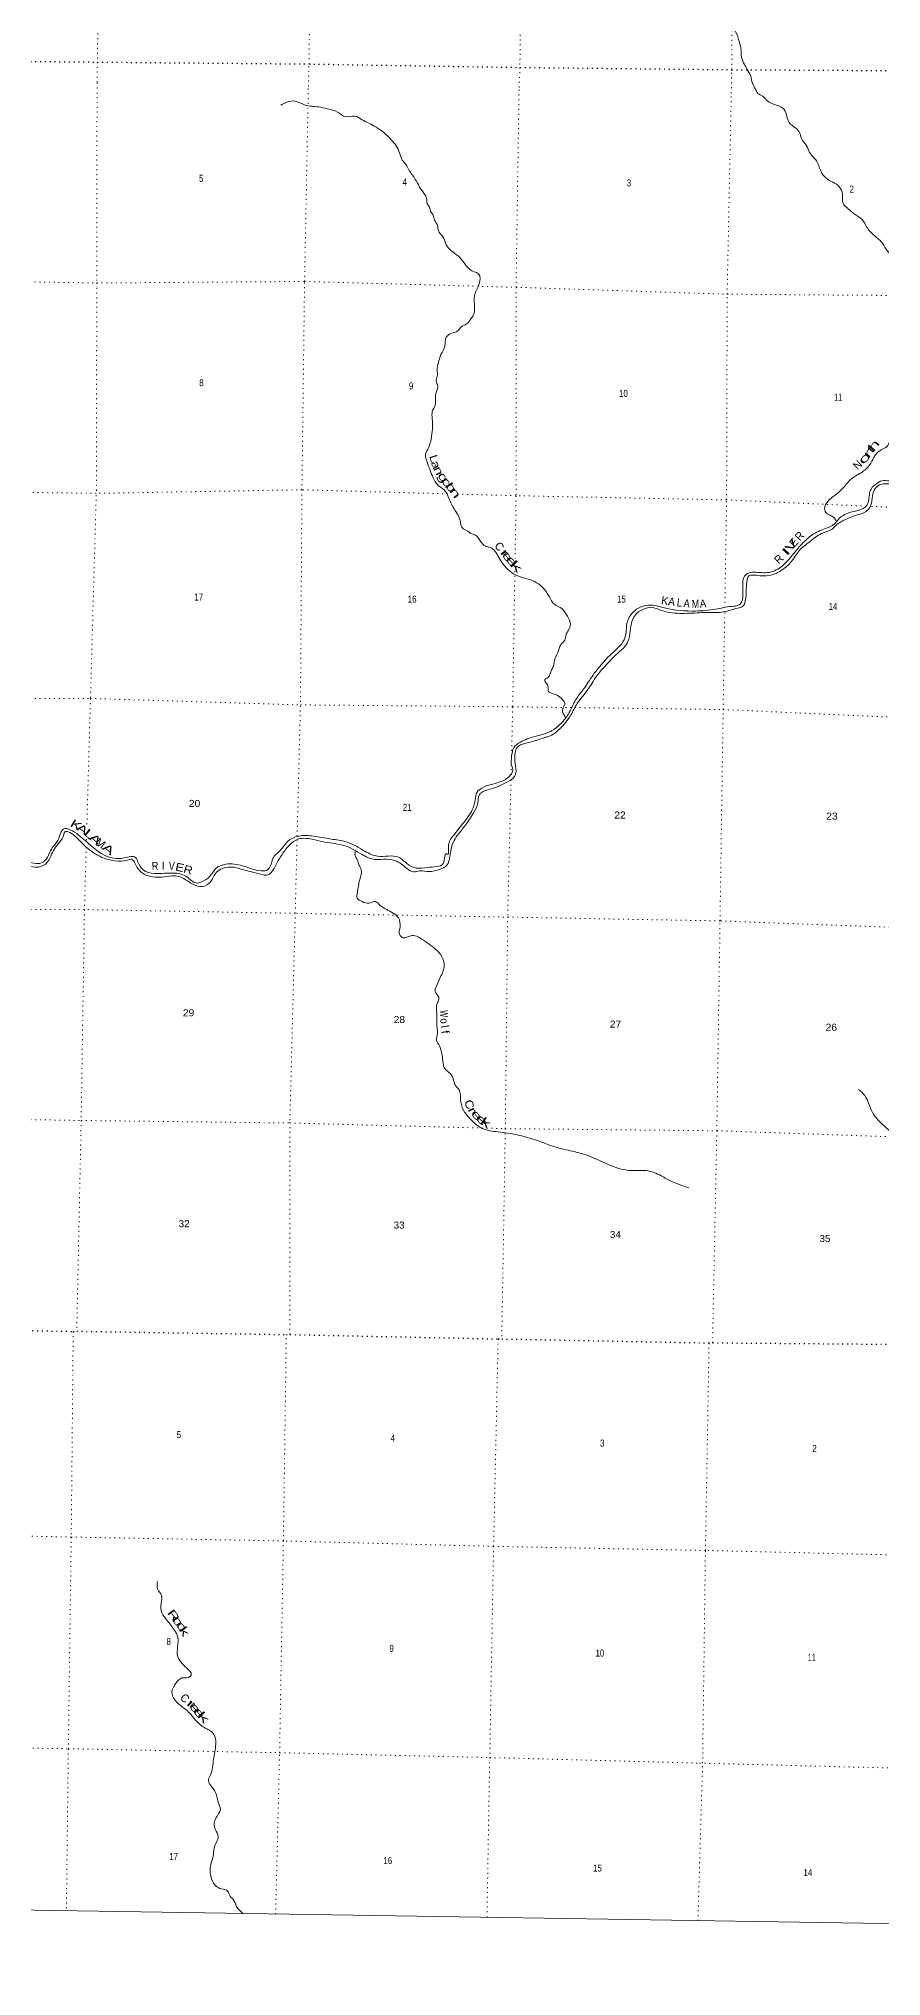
# Model space of a CAD drawing. Header units: feet. Extents: x -509309 to -252658, y -547785 to -360805.
# Drawn here: x -375520 to -354473, y -547785 to -499368 of the extents above; entities that cross this region are included whole.
import ezdxf
from ezdxf.enums import TextEntityAlignment as Align

# ---------------------------------------------------------------- set-up
doc = ezdxf.new("R2010")
doc.units = ezdxf.units.FT
doc.header["$LTSCALE"] = 80
doc.linetypes.add('DOTTED', pattern=[1.5, 0.3, -1.2])
for name, color, linetype, lineweight in [('39', 7, 'Continuous', 13), ('4', 7, 'Continuous', 13), ('6', 7, 'DOTTED', 25), ('7', 7, 'DOTTED', 13)]:
    doc.layers.add(name, color=color, linetype=linetype, lineweight=lineweight)
doc.layers.add('41', color=7, linetype='Continuous')

msp = doc.modelspace()

# ---------------------------------------------------------------- linework, layer by layer
at = {"layer": '39'}
for points in [[(-356286.21, -486488.7), (-356438.67, -486755.43), (-356568.68, -486859.85), (-356611.98, -486937.49), (-356737.17, -487124.32), (-356782.09, -487312.39), (-356779.34, -487398.79), (-356666.03, -487611.42), (-356624.47, -487788.79), (-356590, -487901.79), (-356491.71, -488043.9), (-356271.59, -488091.51), (-356122.16, -488168.14), (-356057.11, -488249.48), (-355958.2, -488349.42), (-355891.62, -488462.92), (-355901.59, -488595.31), (-355898.99, -488691.75), (-355953.91, -488741.1), (-355893.85, -488888.63), (-355785.29, -489014.83), (-355694.77, -489138.75), (-355701.61, -489331.43), (-355771.94, -489609.48), (-355904.19, -489866.49), (-356091.36, -490172.84), (-356162.55, -490236), (-356180.49, -490364.24), (-356192.2, -490478.53), (-356307.19, -490516.91), (-356622.43, -490522.04), (-356804.62, -490625.64), (-357083.62, -490759.87), (-357322.26, -491017.22), (-357530.48, -491252.96), (-357790.32, -491313.18), (-357943.71, -491369.03), (-358050.04, -491501.93), (-358094.55, -491798.46), (-358280.25, -492004.42), (-358446.79, -492136.38), (-358465.12, -492290.73), (-358535.15, -492412.14), (-358617.26, -492535.38), (-358701.19, -492646.53), (-358856.2, -492812.81), (-359117.86, -493134.07), (-359381.51, -493316.73), (-359715.17, -493345.68), (-359901.52, -493322.7), (-360014.65, -493371.14), (-360060.31, -493472.85), (-359949.18, -493560.94), (-359863.23, -493722.93), (-359876.54, -493945.64), (-359905.16, -494117.9), (-359967.79, -494418.17), (-360026.4, -494581.93), (-360160.42, -494822.84), (-360214.69, -494964.58), (-360083.88, -495215.64), (-359751.3, -495534.1), (-359600.81, -495811.57), (-359546.73, -495957.01), (-359570.34, -496197.63), (-359526.24, -496338.89), (-359484.89, -496530.32), (-359404.25, -496780.6), (-359209.92, -497080.84), (-359078.73, -497169.24), (-358865.04, -497244.86), (-358759.76, -497457.37), (-358772.92, -497806.6), (-358807.77, -497992.82), (-358714.35, -498193.09), (-358674.94, -498380.47), (-358672.91, -498378.49), (-358654.9, -498655.91), (-358619.95, -498873.34), (-358508.83, -498961.43), (-358301.34, -499049.01), (-358150.11, -499139.72), (-358037.24, -499382.47), (-357978.29, -499606.3), (-357963.59, -499835.47), (-357889.86, -500009.33), (-357823.42, -500132.86), (-357733.6, -500304.96), (-357690.01, -500480.36), (-357617.87, -500626.07), (-357560.25, -500735.91)], [(-369474.12, -501023.92), (-369124.68, -500925.05), (-368862.32, -501024.54), (-368535.54, -501072.12), (-368305.06, -501119.28), (-368056.65, -501198.63), (-367874.57, -501309.82), (-367621.79, -501302.88), (-367453.62, -501381.89), (-367093.35, -501576.15), (-366713.52, -501890.94), (-366504.25, -502221.05), (-366440.79, -502397.98), (-366342.99, -502516.83), (-366273.3, -502643.6), (-366113.81, -502881.16), (-366010.26, -503066.28), (-365896.6, -503229.37), (-365828.97, -503370.18), (-365815.42, -503488.68), (-365761.61, -503573.22), (-365729.97, -503683.76), (-365666.16, -503776.38), (-365632.56, -503898.97), (-365566.84, -504013.68), (-365527.41, -504180.46), (-365461.58, -504271.08), (-365399.77, -504359.67), (-365340.24, -504518.51), (-365178.49, -504695.86), (-364992.55, -504845.2), (-364753.02, -505131.28), (-364642.94, -505189.97), (-364532.83, -505244.64), (-364517.82, -505495.63), (-364608.94, -505702.01), (-364643.58, -505834.34), (-364632.44, -506051.19), (-364677.6, -506301.92), (-364742.15, -506387.96), (-364798.66, -506472.03), (-364943.42, -506553.71), (-365054.22, -506669.67), (-365220.98, -506733.19), (-365341.73, -506829.02), (-365376.73, -507047.68), (-365471.88, -507260.05), (-365542.97, -507472.53), (-365569.78, -507651.08), (-365564.38, -507801.66), (-365590.96, -507923.99), (-365553.32, -508038.58), (-365604.28, -508235.08), (-365617.5, -508524.09), (-365688.35, -508680.36), (-365689.08, -508857.01), (-365717.26, -509368.78), (-365776.29, -509577.29), (-365857.24, -509749.58), (-365815.92, -509944.48), (-365744.54, -510147.53), (-365665.11, -510342.59), (-365551.5, -510519.73), (-365400.38, -510635.94), (-365272.01, -510846.13), (-365168.64, -511073.41), (-365001.42, -511385.28), (-364918.12, -511614.48), (-364784, -511683.31), (-364728.03, -511729.72), (-364623.88, -511768.31), (-364476.13, -511935.56), (-364372.26, -512042.4), (-364240.03, -512081.11), (-364026.41, -512328.94), (-363771.01, -512657.24), (-363528.87, -512798.8), (-363214.35, -512898.51), (-362966.21, -513044.11), (-362764.73, -513315.98), (-362635.1, -513499.21), (-362451.01, -513608.4), (-362315.38, -513797.68), (-362239.99, -513998.74), (-362286.72, -514145.08), (-362345.37, -514259.25), (-362382.03, -514395.6), (-362480.8, -514511.6), (-362549.79, -514702.01), (-362620.59, -514846.24), (-362661.57, -515054.83)], [(-357560.25, -500735.91), (-357433.61, -500804.68), (-357303.75, -500931.7), (-357019.41, -501053.37), (-356869.48, -501178.47), (-356802.23, -501409.61), (-356644.44, -501574.9), (-356520.55, -501689.85), (-356465.09, -501860.72), (-356337.47, -502045.95), (-356261.92, -502210.88), (-356090.28, -502422.4), (-355977.04, -502687.86), (-355865.33, -502838.9), (-355515.25, -503073.26), (-355441.75, -503246.21), (-355426.66, -503479.14), (-355308.85, -503610.12), (-355152.92, -503741.27), (-354950.92, -503886.68), (-354829.36, -504081.92), (-354743.57, -504192.69), (-354443.85, -504479.03), (-354316.29, -504676.31), (-354122.62, -504895.94), (-354119.66, -505152.9), (-354078.58, -505406.01), (-353973.26, -505647.35), (-353928.1, -505884.42), (-353836.51, -506051.43), (-353588.55, -506239.18), (-353496.73, -506349.99), (-353511.51, -506528.58), (-353584.42, -506698.9), (-353689.34, -506846.99), (-353685.93, -506993.55), (-353666.57, -507162.25), (-353701.53, -507370.87), (-353754.46, -507559.34), (-353833.3, -507707.55), (-353940.03, -507809.47), (-354065.28, -508023.72), (-354093.98, -508172.15), (-354140.66, -508304.44), (-354159.27, -508438.85), (-354078.31, -508750.35), (-354107.26, -508961), (-354230.84, -509257.56), (-354332.36, -509556.23), (-354463.07, -509633.96), (-354632.21, -509789.81), (-354735.26, -509972.04), (-354944.79, -510191.95), (-355214.28, -510361.42), (-355409.73, -510575.37), (-355574.86, -510731.24), (-355772.1, -510890.99), (-355885.15, -511065.14), (-355853.65, -511209.81), (-355707.58, -511296.76), (-355635.62, -511359.3), (-355590.29, -511437.77)], [(-349593.75, -508802.98), (-349792.4, -508937.39), (-349983.53, -509075.08), (-350252.06, -509011.7), (-350616.76, -508919.8), (-350963.47, -508842.02), (-351104.07, -508885.58), (-351122.46, -508967.81), (-351092.62, -509030.17), (-351139.21, -509140.37), (-351400.5, -509265.72), (-351687.21, -509232.36), (-352030.58, -509317.21), (-352321.85, -509418.33), (-352416.6, -509532.35), (-352503.65, -509724.68), (-352738.68, -509805.98), (-353071.59, -509788.49), (-353582.98, -509758.18), (-353775.89, -509841.67), (-353969.23, -510029.53), (-354035.94, -510153.7), (-354127.02, -510352.04), (-354225.58, -510415.86), (-354410.08, -510405.03), (-354570.83, -510472.59), (-354727.9, -510620.46), (-354770.57, -510752.76), (-354797.46, -510949.37), (-354876.2, -511073.5), (-355117.31, -511170.82), (-355521.27, -511355.77), (-355640.18, -511491.77), (-355863.31, -511607.24), (-356202.98, -511768.37), (-356428.46, -511966.14), (-356686.45, -512266.14), (-356940.32, -512538.05), (-357269.97, -512703.25), (-357649.07, -512697.61), (-357813.68, -512729.02), (-357904.37, -512831.01), (-357931.23, -513021.59), (-357930.13, -513242.41), (-357954.97, -513426.99), (-358021.51, -513511.01), (-358214.26, -513554.35), (-358609.71, -513622.91), (-359109.37, -513668.94), (-359887.36, -513591.32), (-360284.24, -513521.36), (-360557.41, -513608.51), (-360748.71, -513788.35), (-360819.57, -513946.63), (-360859.09, -514287.72), (-360956.19, -514486.04), (-361228.08, -514751.85), (-361504.13, -515051.78), (-361673.53, -515269.86), (-361909.66, -515620.14), (-362101.31, -515882.28), (-362291.38, -516250.83), (-362464.79, -516468.89), (-362736.44, -516676.49), (-363148.21, -516809.22), (-363487.77, -516944.26), (-363648.78, -517076.06), (-363706.76, -517304.68), (-363714.7, -517495.32), (-363683.36, -517680.14), (-363727.8, -517754.22), (-363870.76, -517884.09), (-364280.53, -518020.83), (-364501.62, -518126.28), (-364570.1, -518194.23), (-364619.08, -518398.78), (-364758.98, -518759.51), (-365025.18, -519103.64), (-365172.41, -519297.72), (-365277.48, -519483.96), (-365322.67, -519740.71), (-365324.67, -519738.7), (-365413.9, -519975.19), (-365572.69, -520052.79), (-365805.49, -520079.9), (-366090.38, -520090.72), (-366316.61, -519983.35), (-366532.57, -519819.82), (-366785.2, -519790.63), (-367054.02, -519797.51), (-367370.45, -519673.7)], [(-349594.81, -508873.23), (-349788.74, -509023.73), (-349987.83, -509145.32), (-350176.27, -509116.41), (-350542.95, -509018.48), (-350847.44, -508918.8), (-350993.86, -508914.16), (-351030.07, -508940.1), (-351006.26, -509004.44), (-350994.65, -509106.87), (-351159.75, -509256.71), (-351374.86, -509372.22), (-351599.45, -509353.19), (-351926.53, -509381.89), (-352229.81, -509474.93), (-352320.33, -509536.78), (-352367.01, -509667.06), (-352526.05, -509806.89), (-352743.05, -509894.28), (-352865.35, -509877.7), (-353107.98, -509856.58), (-353496.98, -509820.78), (-353715.9, -509888.09), (-353889.07, -510047.94), (-353977.98, -510206.14), (-354044.87, -510374.48), (-354163.62, -510470.32), (-354300.09, -510487.8), (-354468.64, -510499.12), (-354627.55, -510606.84), (-354692.49, -510789.23), (-354737.65, -511037.96), (-354848.55, -511178), (-355103.71, -511277.27), (-355445.32, -511422.34), (-355584.09, -511510.07), (-355702.9, -511621.98), (-355968.15, -511735.26), (-356247.77, -511928.77), (-356525.56, -512164.45), (-356721.26, -512438.63), (-356950.77, -512640.39), (-357196.01, -512765.8), (-357503, -512786.56), (-357713.57, -512773.61), (-357777.83, -512791.4), (-357820.31, -512877.54), (-357845.36, -513114.3), (-357868.66, -513415.31), (-357935.44, -513557.55), (-358059.98, -513599.17), (-358413.4, -513689.99), (-358816.66, -513706.33), (-359324.24, -513726.23), (-359815.56, -513694), (-360049.97, -513624.74), (-360208.24, -513575.89), (-360423.09, -513627.15), (-360616.21, -513760.82), (-360695.07, -513915.05), (-360737.99, -514107.58), (-360781.19, -514368.35), (-360862.1, -514532.61), (-361061.49, -514726.47), (-361379.77, -515052.31), (-361587.39, -515298.33), (-361807.45, -515640.65), (-362067.59, -515976.77), (-362225.23, -516261.15), (-362509.54, -516619.25), (-362783.1, -516802.76), (-362825.28, -516816.63), (-363132.59, -516913.67), (-363381.59, -516978.84), (-363572.57, -517080.4), (-363619.26, -517214.69), (-363626.12, -517419.42), (-363597.05, -517666.45), (-363635.73, -517804.8), (-363824.87, -517944.5), (-364240.83, -518123.38), (-364467.85, -518208.72), (-364518.25, -518268.73), (-364549.15, -518465.32), (-364660.49, -518711.75), (-364868.41, -519030.04), (-365057.96, -519270.11), (-365167.03, -519454.32), (-365250.7, -519799.24), (-365321.82, -520021.75), (-365498.78, -520127.38)], [(-362661.57, -515054.83), (-362708.04, -515136.94), (-362742.55, -515237.16), (-362774.94, -515307.28), (-362819.22, -515343.22), (-362873.54, -515383.13), (-362865.74, -515437.37), (-362799.97, -515540.03), (-362786.51, -515682.61), (-362708.45, -515723.09), (-362566.23, -515771.88), (-362436.3, -515882.85), (-362378.51, -515975.44), (-362402.88, -516047.6), (-362435.45, -516163.89), (-362415.68, -516234.23), (-362365.85, -516310.73), (-362348.24, -516332.05)], [(-365498.78, -520127.38), (-365775.81, -520178.39), (-365992.39, -520163.4), (-366158.97, -520184.77), (-366457.06, -519992.78), (-366627.2, -519903.73), (-366905.88, -519870.41), (-367124.57, -519879.51), (-367441, -519755.7), (-367867.36, -519537.06), (-368376.48, -519442.53), (-368849.5, -519350.17), (-369046.15, -519367.39), (-369249.34, -519511.05), (-369442.91, -519753.11), (-369588.35, -520001.4), (-369705.49, -520193.61), (-369824.15, -520269.38), (-369912.38, -520260.97), (-370136.82, -520205.81), (-370517.52, -520103.8), (-370645.78, -520073.14), (-370788.2, -520072.53), (-370972.94, -520119.91), (-371103.77, -520227.75), (-371228.97, -520431.97), (-371438.1, -520555.53), (-371672.54, -520494.3), (-372030.8, -520300.04), (-372329.71, -520304.78), (-372782.97, -520286.77), (-373029.03, -520123.12), (-373140.54, -519923.91), (-373196.5, -519873.48), (-373306.91, -519893.08), (-373607.88, -519913.87), (-373884.42, -519846.43), (-374302.63, -519595.72), (-374628.32, -519285.18), (-374788.39, -519188.13), (-374868.62, -519185.78), (-374892.96, -519249.91), (-375004.1, -519448.17), (-375129.14, -519610.23), (-375220.17, -519796.53), (-375337.25, -519976.69), (-375457.91, -520048.44), (-375754.8, -520051.18), (-375965.33, -520030.2), (-376043.74, -520072.02), (-376289.15, -520239.58), (-376522.78, -520469.43), (-376822.95, -520781.3), (-377012.31, -520975.2), (-377236.04, -521235.2), (-377493.35, -521370.6), (-377693.88, -521355.68), (-377859.63, -521174.3), (-378107.08, -520862.09), (-378350.46, -520535.85), (-378712.24, -520221.14), (-379072.52, -520028.89), (-379319.1, -519993.7), (-379453.83, -520075.43), (-379514.53, -520201.63), (-379633.92, -520454.05), (-379833.11, -520599.73), (-379990.21, -520755.64), (-380159.55, -520959.66), (-380336.37, -521031.17), (-380614.92, -520965.74), (-380818.77, -520782.19), (-381000.36, -520550.55), (-381140.42, -520463.63), (-381266.61, -520420.94), (-381421.11, -520430.31), (-381477.23, -520420.03), (-381572.35, -520413.75)], [(-367370.45, -519673.7), (-367806.81, -519446.99), (-368161.57, -519375.21), (-368612.59, -519301), (-368985.64, -519287.35), (-369274.98, -519404.55), (-369488.62, -519650.54), (-369672, -519854.5), (-369728.92, -520036.93), (-369831.68, -520148.91), (-369962.12, -520162.4), (-370432.99, -520033.91), (-370848.06, -519995.99), (-371097.24, -520105.33), (-371204.14, -520247.39), (-371395.4, -520415.19), (-371590.18, -520464.54), (-371830.24, -520306.93), (-372229.05, -520216.89), (-372640.3, -520225.16), (-372910.75, -520139.69), (-373050.27, -519922.29), (-373126.02, -519807.54), (-373260.44, -519812.98), (-373583.57, -519855.76), (-373854.07, -519782.33), (-374523.94, -519267.56), (-374740.03, -519134.14), (-374884.36, -519109.43), (-374956.89, -519187.41), (-375044.03, -519401.83), (-375205.38, -519615.93), (-375300.49, -519816.26), (-375451.54, -519964.16), (-375640.13, -519971.37), (-376013.05, -519927.62), (-376204.19, -520067.31), (-376542.41, -520364.96), (-376762.12, -520622.97), (-377029.82, -520844.64), (-377193.22, -521066.76), (-377438.81, -521278.49), (-377627.47, -521301.77), (-377819.3, -521122.29), (-378056.6, -520782.01), (-378415.91, -520354.9), (-378785.8, -520060.23), (-379142.31, -519928.22), (-379393.16, -519955.24), (-379519.81, -520020.94), (-379606.84, -520211.27), (-379727.97, -520397.44), (-379939.28, -520565.15), (-380154.89, -520803.11), (-380348.04, -520942.79), (-380580.52, -520893.62), (-380792.22, -520665.87), (-381025.89, -520417.96), (-381236.14, -520326.72), (-381388.69, -520352.16), (-381504.96, -520333.59), (-381533.65, -520334.44), (-381571.11, -520330.87)], [(-367607.38, -519660.05), (-367617.61, -519777.02), (-367557.91, -519893.7), (-367520.27, -520008.29), (-367466.63, -520134.98), (-367501.75, -520381.74), (-367561.25, -520704.68), (-367561.82, -520843.19), (-367443.82, -520930.01), (-367275.49, -520968.88), (-367110.83, -520927.43), (-366998.87, -521018.24), (-366828.82, -521129.38), (-366536.81, -521337.4), (-366493.61, -521562.41), (-366508.4, -521745.02), (-366488.48, -521779.24), (-366422.51, -521833.72), (-366223.71, -521782.38), (-365959.28, -521865.82), (-365769.24, -521993.11), (-365449.58, -522307.63), (-365390.28, -522520.67), (-365489.82, -522823.36), (-365595.11, -523061.79), (-365615.64, -523176.13), (-365539.91, -523296.89), (-365522.02, -523337.12), (-365560.61, -523453.38), (-365575.85, -523744.39), (-365576.64, -523935.09), (-365563.43, -524137.89), (-365563.93, -524260.34), (-365586.43, -524364.63), (-365528.83, -524503.39), (-365424.24, -524923.39), (-365380.81, -525092.2), (-365236.96, -525233.33), (-365157.38, -525392.26), (-365123.72, -525498.8), (-365019.97, -525635.75), (-364980.94, -525898.88), (-364899.77, -526160.19), (-364714.56, -526386.63), (-364589.68, -526503.74), (-364556.27, -526529.03), (-364440.21, -526597.78), (-364047.4, -526683.78), (-363566.29, -526760.12), (-363119.48, -526884.49), (-362498.52, -527099.94), (-362093.69, -527188), (-361600.93, -527358.74), (-361050.27, -527593.97), (-360689.45, -527653.73), (-360340.41, -527653.23), (-359969.85, -527783.29), (-359705.65, -527924.95), (-359455.32, -528024.39), (-359283.06, -528085.35)], [(-355044.42, -525622.42), (-354886.58, -525775.66), (-354691.75, -526202.07), (-354544.12, -526397.42), (-354142.4, -526756.46), (-353914.36, -526910.01), (-353651.77, -526955.3), (-353245.18, -527105.59), (-353062.97, -527184.67), (-353067.51, -527313.12), (-353012.09, -527494.03), (-352842.1, -527619.21), (-352744.62, -527816.36), (-352735.37, -528005.09), (-352683.78, -528141.82), (-352579.88, -528242.64), (-352459.63, -528267.24), (-352151.06, -528350.87), (-351857.15, -528584.99), (-351509.03, -528807.31), (-351236.89, -528969.07), (-351008.46, -529028.26), (-350856.9, -529245.71), (-350668.91, -529383.03), (-350411.88, -529317.89), (-350211.31, -529322.76), (-350087.42, -529439.73), (-349961.69, -529594.84), (-349909.68, -529685.19)], [(-372550.67, -537920.79), (-372547.47, -538117.53), (-372451.8, -538268.5), (-372462.65, -538467.18), (-372447.56, -538700.11), (-372317.94, -538885.34), (-372130.43, -539141.09), (-372048.88, -539308.05), (-372046.87, -539793.85), (-371937.26, -539968.97), (-371793.43, -540114.12), (-371709.68, -540234.93), (-371733.99, -540293.04), (-371942.76, -540330.28), (-372103.83, -540474.12), (-372194.95, -540682.5), (-372127.53, -540871.48), (-371813.73, -541147.85), (-371468.22, -541514.68), (-371322.16, -541605.64), (-371218.07, -541658.28), (-371120.34, -541795.2), (-371099.08, -541992.02), (-371152.76, -542361.15), (-371234.66, -542764.29), (-371281.38, -542906.61), (-371201.69, -543039.44), (-371084.2, -543248.72), (-371026.9, -543461.75), (-370983.41, -543616.5), (-371025.96, -543718.7), (-371139.43, -543997.24), (-371111.81, -544109.77), (-371034.33, -544290.77), (-371115.44, -544503.21), (-371170.91, -544820.14), (-371231.98, -545038.68), (-371201.19, -545353.98), (-371079.6, -545541.19), (-370959.48, -545599.92), (-370801.24, -545654.8), (-370737.58, -545783.55), (-370663.69, -545864.16), (-370578.18, -546045.2), (-370514.33, -546127.77), (-370411.34, -546221.83)]]:
    msp.add_spline(points, degree=3, dxfattribs=at)
at = {"layer": '4'}
msp.add_lwpolyline([(-505285.47, -360804.75), (-473709.75, -361478.07), (-442133.15, -362107.95), (-410555.71, -362694.39), (-378977.49, -363237.41), (-347398.54, -363736.98), (-315818.95, -364193.12), (-284238.76, -364605.82), (-252658.03, -364975.08), (-254669.8, -547785.08), (-286501.98, -547412.88), (-318333.63, -546996.89), (-350164.67, -546537.13), (-381995.06, -546033.57), (-413824.72, -545486.23), (-445653.6, -544895.12), (-477481.62, -544260.22), (-509308.75, -543581.54)], close=True, dxfattribs=at)
msp.add_lwpolyline([(-505285.47, -360804.75), (-473709.75, -361478.07), (-442133.15, -362107.95), (-410555.71, -362694.39), (-378977.49, -363237.41), (-347398.54, -363736.98), (-315818.95, -364193.12), (-284238.76, -364605.82), (-252658.03, -364975.08), (-254669.8, -547785.08), (-286501.98, -547412.88), (-318333.63, -546996.89), (-350164.67, -546537.13), (-381995.06, -546033.57), (-413824.72, -545486.23), (-445653.6, -544895.12), (-477481.62, -544260.22), (-509308.75, -543581.54)], close=True, dxfattribs=at)
at = {"layer": '6'}
for points in [[(-381228.57, -499814.5), (-379086.74, -499902.27), (-374056.83, -499950.44), (-368767.96, -499998.64), (-363499.72, -500084.66), (-358210.97, -500140.89), (-352959.97, -500170.42), (-349463.44, -500196.26)], [(-379520.23, -531574.6), (-374659.47, -531671.94), (-374571.21, -531666.27), (-369335.39, -531749.02), (-369245.15, -531749.38), (-364043.51, -531858.09), (-363953.27, -531858.44), (-358783.69, -531959), (-358687.41, -531955.36), (-353495.55, -531997.8), (-353395.25, -531990.17), (-349945.11, -532027.2)]]:
    msp.add_lwpolyline(points, dxfattribs=at)
at = {"layer": '7'}
for p, q in [((-363714.58, -517499.99), (-363720.4, -517745.51)), ((-374328.41, -519368.27), (-374329.78, -519416.35))]:
    msp.add_line(p, q, dxfattribs=at)
for points in [[(-363284.7, -468749.4), (-363288.08, -473492.82), (-363333.76, -478793.86), (-363384.5, -484165.12), (-363423.52, -489422.09), (-363452.91, -494707.32), (-363499.72, -500084.66), (-363521.3, -500641.43)], [(-358219.24, -500724.28), (-358208.9, -500136.9), (-358165.98, -494729.34), (-358102.84, -489470.74), (-358056.05, -484252.08), (-358011.01, -478995.21), (-357965.74, -473585.71), (-357959.5, -468920.66)], [(-368785.12, -500557.98), (-368767.96, -499998.64), (-368708.96, -494748), (-368703.27, -494633.62), (-368655.01, -489431.02), (-368661.3, -489312.44), (-368593.44, -484278.83), (-368582.82, -484102.27), (-368563.84, -478842.98), (-368545.66, -478698.67), (-368464.2, -473422.28)], [(-373958.58, -491536.27), (-373985.43, -494675.9), (-374056.83, -499950.44), (-374064.45, -500473.08)], [(-374064.39, -500468.82), (-374070.26, -505471.23), (-374081.5, -510653.54), (-374228.17, -515853.47), (-374319.69, -519062.5)], [(-369065.05, -519297.85), (-368981.83, -515940.23), (-368946.07, -510639.6), (-368880.1, -505433.38), (-368785.12, -500557.98)], [(-363521.3, -500641.43), (-363596.38, -505578.54), (-363596.19, -510787.03), (-363621.28, -512357.51)], [(-358380.66, -513584.26), (-358336.38, -510891.96), (-358322.8, -505751.77), (-358219.24, -500724.28)], [(-379103.55, -505391.28), (-374070.26, -505471.23), (-368880.1, -505433.38), (-363596.38, -505578.54), (-358322.8, -505751.77), (-353000.58, -505792.71), (-349547.47, -505748.96)], [(-365301.35, -510740.04), (-368946.07, -510639.6), (-374084.29, -510727.84), (-379057.46, -510658.16)], [(-354844.66, -511048.54), (-358336.38, -510891.96), (-363596.19, -510787.03), (-365091.1, -510745.83)], [(-349627.72, -511052.56), (-353137.22, -511125.11), (-354743.21, -511053.09)], [(-363624.34, -512548.66), (-363680.47, -516061.43), (-363711.3, -517361.47)], [(-358687.41, -531955.36), (-358580.98, -526656.97), (-358500.82, -521412.67), (-358422.53, -516130.22), (-358382.36, -513687.53)], [(-379219.7, -515868.02), (-374228.17, -515853.47), (-368984.62, -516014.53), (-363680.47, -516061.43), (-362205.58, -516080.73)], [(-362129.25, -516081.73), (-358422.53, -516130.22), (-353149.19, -516369.68), (-349707.09, -516297.8)], [(-363723.82, -517889.53), (-363804.73, -521301.55), (-363865.05, -526604.13), (-363953.27, -531858.44)], [(-369245.15, -531749.38), (-369246.26, -526388.29), (-369112.76, -521222.52), (-369066.99, -519375.9)], [(-374334.15, -519569.85), (-374378.63, -521129.61), (-374460.89, -526400), (-374571.21, -531666.27)], [(-349786.22, -521526.85), (-353183.21, -521610.15), (-358500.82, -521412.67), (-369112.76, -521222.52), (-374378.63, -521129.61), (-377134.03, -521117.7)], [(-379448.05, -526318.22), (-374460.89, -526400), (-369249.05, -526462.59), (-363865.05, -526604.13), (-358580.98, -526656.97), (-353796.41, -526820.37)], [(-374659.47, -531671.94), (-374709.14, -536809.99), (-374781.46, -542100.49), (-374830.92, -546150.72)], [(-369603.29, -546234.8), (-369503.58, -542199.46), (-369409.2, -536907.04), (-369335.39, -531749.02)], [(-364043.51, -531858.09), (-364157.53, -537042.05), (-364253.86, -542320.41), (-364322.92, -546318.55)], [(-359053.11, -546400.91), (-358936.03, -542461.69), (-358865.63, -537145.09), (-358775.67, -531961.04)], [(-350025.09, -537312.46), (-353625.94, -537268), (-358865.63, -537145.09), (-364157.53, -537042.05), (-369409.2, -536907.04), (-374709.14, -536809.99), (-379654.1, -536704.29)], [(-379750.48, -541996.7), (-374781.46, -542100.49), (-369503.58, -542199.46), (-364253.86, -542320.41), (-359010.33, -542458.9), (-353698.39, -542594.63), (-350105.52, -542628.31)]]:
    msp.add_lwpolyline(points, dxfattribs=at)

# ---------------------------------------------------------------- texts
at = {"layer": '41'}
for s, rotation, width, p in [('L', 287.34, 1.2, (-365742.6, -509885.02)), ('o', 44.894, 2.05, (-354825.54, -509917.12)), ('r', 50.562, 2, (-354737.79, -509799.78)), ('h', 50.751, 1.9, (-354584.03, -509592.82)), ('t', 51.401, 1.7, (-354657.27, -509692.75)), ('a', 291.934, 1.35, (-365691.22, -510048.84)), ('n', 293.448, 1.4, (-365621.22, -510202.08)), ('g', 302.494, 1.7, (-365500.34, -510380.56)), ('d', 305.01, 1.85, (-365402.21, -510519.45)), ('o', 302.559, 1.55, (-365303.49, -510633.92)), ('n', 306.265, 1.8, (-365197.47, -510773.27)), ('r', 309.609, 2, (-363949.29, -512277.62)), ('e', 306.989, 1.7, (-363886.71, -512369.95)), ('I', 48.032, 2.2, (-356779.94, -512249.61)), ('V', 49.412, 1.75, (-356648.14, -512090.98)), ('e', 310.311, 1.85, (-363781.88, -512486.38)), ('k', 314.603, 2.3, (-363664.98, -512620.38)), ('A', 352.597, 0.95, (-359721.75, -513533)), ('L', 353.882, 0.9, (-359522.35, -513556.54)), ('A', 353.882, 0.9, (-359342.09, -513577.99)), ('M', 1.512, 0.8, (-359112.58, -513590.16)), ('A', 4.488, 0.9, (-358921.08, -513580.64)), ('K', 329.55, 1.5, (-374638.31, -519101.14)), ('A', 327.065, 1.55, (-374483.78, -519201.73)), ('L', 320.949, 1.85, (-374311.5, -519326.98)), ('A', 320.187, 1.75, (-374171.85, -519451.6)), ('A', 323.204, 1.65, (-373839.74, -519698.76)), ('R', 0.766, 0.85, (-372614.15, -520136.88)), ('V', 356.38, 0.85, (-372203.58, -520135.72)), ('E', 348.255, 1.2, (-372018.2, -520172.04)), ('R', 344.394, 1.15, (-371813.15, -520228.65)), ('W', 270.063, 0.7, (-365494.3, -523731.69)), ('o', 278.716, 0.9, (-365485.23, -523926.82)), ('f', 279.988, 1.1, (-365464, -524204.73)), ('C', 293.293, 1.2, (-364853.9, -526036.84)), ('r', 297.642, 1.6, (-364775.57, -526188.63)), ('e', 309.226, 1.8, (-364653.53, -526330.72)), ('e', 315.579, 2, (-364520.16, -526457.56)), ('k', 325.186, 1.85, (-364410, -526533.63)), ('R', 306.321, 1.6, (-372233.01, -538829.17)), ('o', 305.545, 1.65, (-372127.15, -538971.8)), ('c', 307.987, 1.95, (-372028.74, -539102.18)), ('k', 301.883, 1.75, (-371969.79, -539218.41)), ('r', 321.049, 2, (-371776.85, -541049.74)), ('e', 312.883, 1.95, (-371687.23, -541148.95)), ('e', 311.981, 1.9, (-371589.42, -541266.94)), ('k', 312.848, 2.2, (-371481.62, -541381.41))]:
    msp.add_text(s, height=200, rotation=rotation, dxfattribs=dict(at, width=width)).set_placement(p, align=Align.CENTER)
for s, rotation, p in [('N', 43.99, (-354994.19, -510089.61)), ('R', 46.874, (-356442.21, -511863.79)), ('C', 311.911, (-364086.08, -512122.84)), ('E', 49.199, (-356581.19, -512019.31)), ('R', 45.908, (-356961.96, -512440.05)), ('K', 350.919, (-359894.25, -513509.2)), ('M', 323.222, (-374034.85, -519548.56)), ('I', 359.606, (-372410.91, -520133.31)), ('l', 279.632, (-365470.28, -524066.78)), ('C', 317.28, (-371936.84, -540910.73))]:
    msp.add_text(s, height=200, rotation=rotation, dxfattribs=at).set_placement(p, align=Align.CENTER)
at = {"layer": '7'}
for s, width, p in [('5', 0.85, (-371517.75, -502942.89)), ('4', 0.85, (-366432.05, -503033.47)), ('3', 0.85, (-360831.53, -503057.68)), ('2', 0.85, (-355265.87, -503213.64)), ('8', 0.85, (-371510.75, -508051.52)), ('9', 0.85, (-366273.32, -508131.14)), ('10', 0.85, (-361024.43, -508317.78)), ('11', 0.65, (-355650.59, -508414.73)), ('17', 0.85, (-371633.27, -513406.63)), ('16', 0.85, (-366303.65, -513457.93)), ('15', 0.85, (-361075.53, -513456.36)), ('14', 0.85, (-355789.78, -513641.21)), ('20', 1.1, (-371771.2, -518563.82)), ('21', 0.85, (-366426.21, -518663.6)), ('22', 1.1, (-361142.97, -518853.48)), ('23', 1.1, (-355848.04, -518882.05)), ('29', 1.1, (-371920.23, -523796.11)), ('28', 1.1, (-366653.88, -523965.13)), ('27', 1.1, (-361253.39, -524078.28)), ('26', 1.1, (-355864.25, -524156.8)), ('32', 1.05, (-372026.31, -529065.95)), ('33', 1.05, (-366654.06, -529100.59)), ('34', 1.05, (-361251.47, -529337.61)), ('35', 1.05, (-356016.29, -529437.63)), ('5', 0.85, (-372075.75, -534337.67)), ('4', 0.85, (-366732.32, -534426.19)), ('3', 0.85, (-361499.45, -534549.41)), ('2', 0.85, (-356194.55, -534683.3)), ('8', 0.85, (-372330.57, -539507.08)), ('9', 0.85, (-366760.64, -539679.34)), ('10', 0.85, (-361612.25, -539796.79)), ('11', 0.65, (-356311.21, -539902.86)), ('17', 0.85, (-372262.22, -544881.89)), ('16', 0.85, (-366911.36, -544981.33)), ('15', 0.85, (-361673.9, -545168.78)), ('14', 0.85, (-356415.56, -545280.84))]:
    msp.add_text(s, height=175, dxfattribs=dict(at, width=width)).set_placement(p)

doc.saveas('drawing.dxf')
